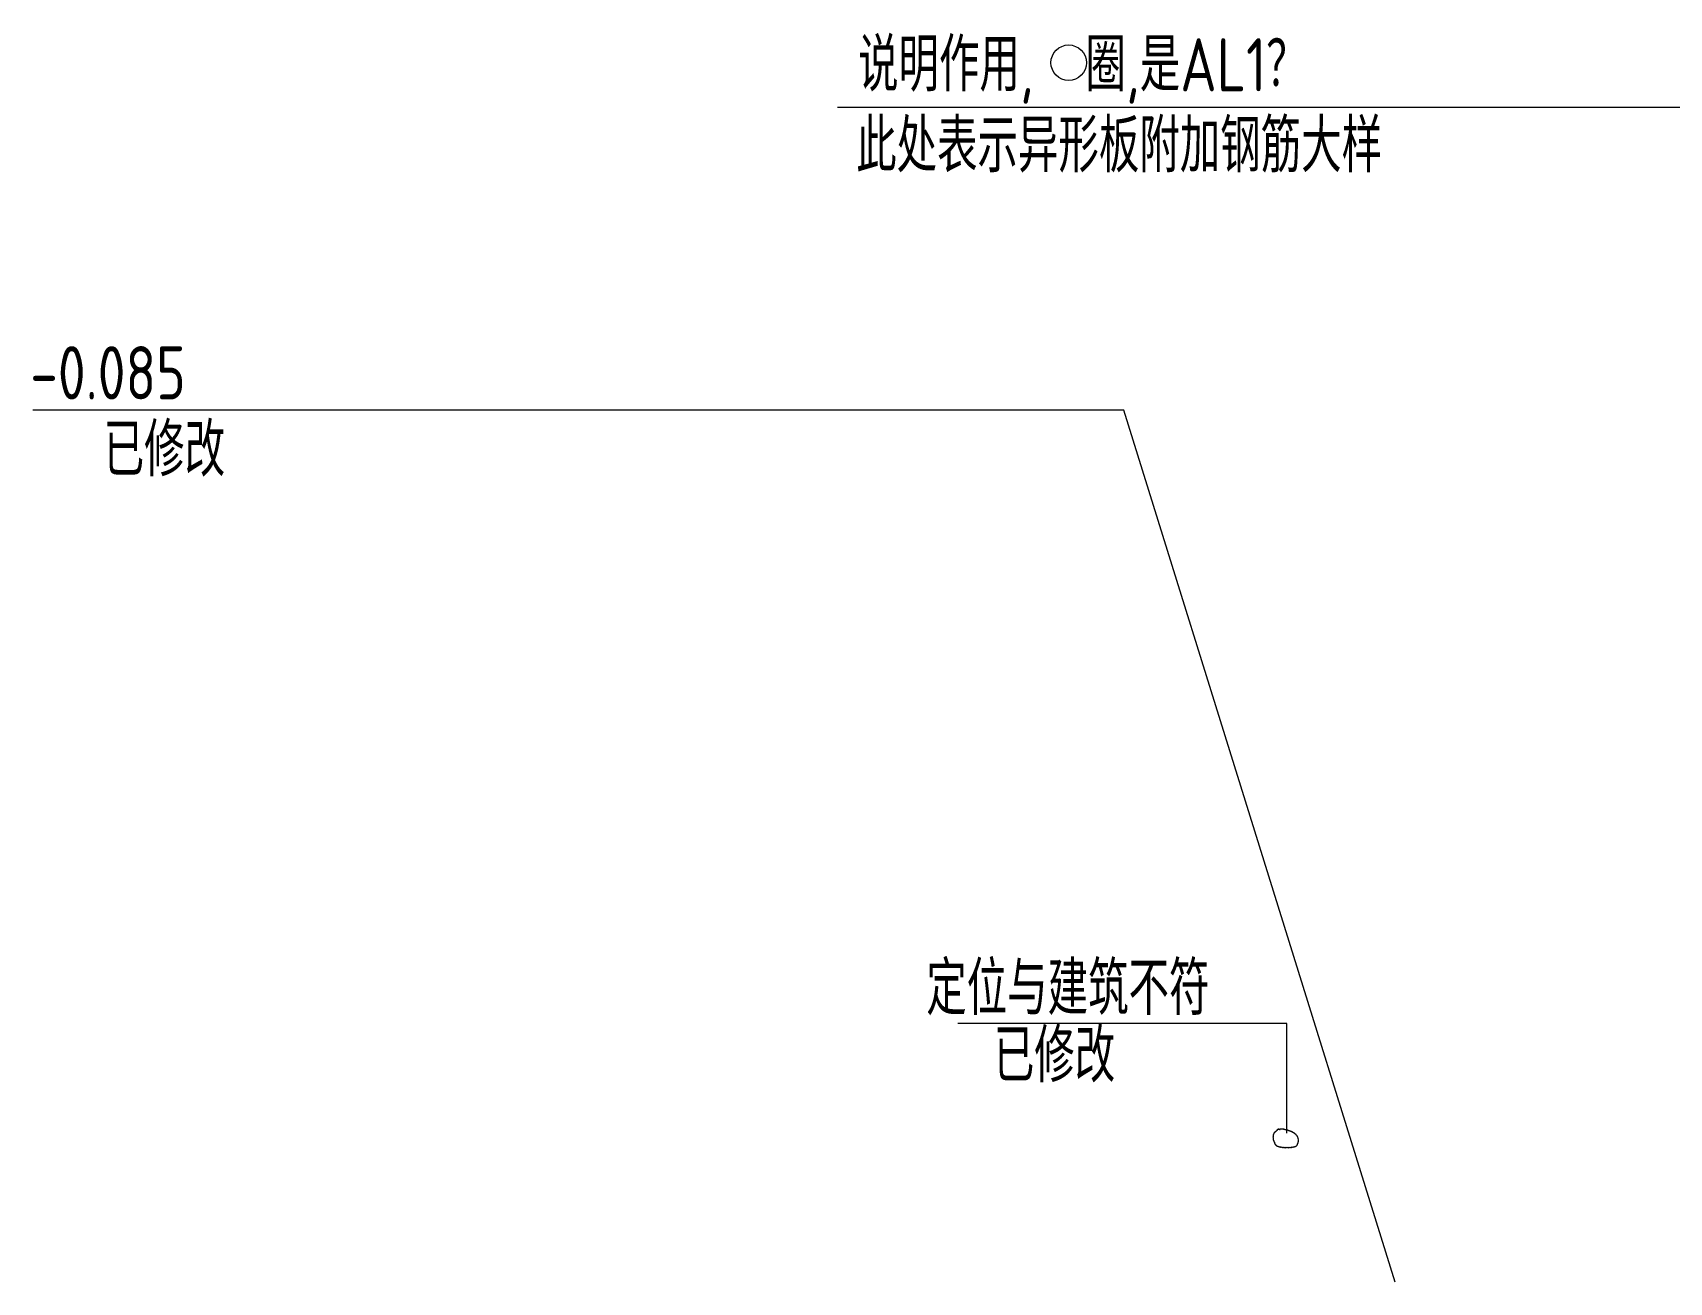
# Model space of a CAD drawing. Extents: x -1058961 to 23600, y -449123 to 2751847.
# Drawn here: x -490387 to -244457, y 2563961 to 2751847 of the extents above; entities that cross this region are included whole.
import ezdxf

# ---------------------------------------------------------------- set-up
doc = ezdxf.new("R2010")
doc.units = 0
doc.header["$LTSCALE"] = 1000
doc.layers.add('S-S说明文字', color=7, linetype='CONTINUOUS')
doc.layers.add('签名', color=7, linetype='CONTINUOUS', lineweight=18)
doc.styles.add('TSSD_REIN', font='tssdeng.shx', dxfattribs={"width": 0.7, "height": 300, "bigfont": 'tssdchn.shx'})

msp = doc.modelspace()

# ---------------------------------------------------------------- linework, layer by layer
at = {"layer": '签名', "color": 1}
for p, q in [((-235267.25, 2740598.36), (-369430.73, 2740598.36)), ((-301935.52, 2602895.21), (-351355.35, 2602895.21)), ((-301935.52, 2586403.34), (-301935.52, 2602895.21))]:
    msp.add_line(p, q, dxfattribs=at)
msp.add_lwpolyline([(-285639.57, 2563961.36), (-326419.29, 2695085.27), (-490386.71, 2695085.27)], dxfattribs=at)
msp.add_lwpolyline([(-302950.37, 2586901.34, 0.52056705), (-302964.49, 2586901.34, 0.52056705), (-302964.49, 2586901.34, 0.52056705), (-303529.35, 2586647.4, 0.52056705), (-303529.35, 2586647.4, 0.52056705), (-303684.69, 2586548.64, 0.52056705), (-303684.69, 2586548.64, 0.52056705), (-303783.54, 2586449.89, 0.52056705), (-303783.54, 2586449.89, 0.52056705), (-303868.27, 2586308.81, 0.52056705), (-303868.27, 2586308.81, 0.52056705), (-303910.64, 2586224.16, 0.52056705), (-303910.64, 2586224.16, 0.52056705), (-303953, 2586111.3, 0.52056705), (-303953, 2586111.3, 0.52056705), (-303967.12, 2586026.65, 0.52056705), (-303967.12, 2586026.65, 0.52056705), (-303981.24, 2585913.79, 0.52056705), (-303981.24, 2585913.79, 0.52056705), (-303981.24, 2585829.14, 0.52056705), (-303981.24, 2585829.14, 0.52056705), (-303981.24, 2585730.38, 0.52056705), (-303981.24, 2585730.38, 0.52056705), (-303981.24, 2585659.84, 0.52056705), (-303981.24, 2585659.84, 0.52056705), (-303967.12, 2585561.09, 0.52056705), (-303967.12, 2585561.09, 0.52056705), (-303953, 2585504.66, 0.52056705), (-303953, 2585504.66, 0.52056705), (-303924.76, 2585349.47, 0.52056705), (-303924.76, 2585349.47, 0.52056705), (-303910.64, 2585278.93, 0.52056705), (-303910.64, 2585278.93, 0.52056705), (-303882.39, 2585222.5, 0.52056705), (-303882.39, 2585222.5, 0.52056705), (-303868.27, 2585151.96, 0.52056705), (-303868.27, 2585151.96, 0.52056705), (-303840.03, 2585095.52, 0.52056705), (-303840.03, 2585095.52, 0.52056705), (-303797.66, 2585010.88, 0.52056705), (-303797.66, 2585010.88, 0.52056705), (-303769.42, 2584954.45, 0.52056705), (-303769.42, 2584954.45, 0.52056705), (-303755.3, 2584898.01, 0.52056705), (-303755.3, 2584898.01, 0.52056705), (-303755.3, 2584841.58, 0.52056705), (-303755.3, 2584841.58, 0.52056705), (-303727.05, 2584799.26, 0.52056705), (-303727.05, 2584799.26, 0.52056705), (-303712.93, 2584742.83, 0.52056705), (-303712.93, 2584742.83, 0.52056705), (-303670.57, 2584700.5, 0.52056705), (-303670.57, 2584700.5, 0.52056705), (-303642.33, 2584658.18, 0.52056705), (-303642.33, 2584658.18, 0.52056705), (-303599.96, 2584615.85, 0.52056705), (-303599.96, 2584615.85, 0.52056705), (-303557.6, 2584587.64, 0.52056705), (-303557.6, 2584587.64, 0.52056705), (-303529.35, 2584559.42, 0.52056705), (-303529.35, 2584559.42, 0.52056705), (-303501.11, 2584545.32, 0.52056705), (-303501.11, 2584545.32, 0.52056705), (-303486.99, 2584531.21, 0.52056705), (-303486.99, 2584531.21, 0.52056705), (-303444.62, 2584502.99, 0.52056705), (-303444.62, 2584502.99, 0.52056705), (-303388.14, 2584474.78, 0.52056705), (-303388.14, 2584474.78, 0.52056705), (-303331.65, 2584446.56, 0.52056705), (-303331.65, 2584446.56, 0.52056705), (-303261.04, 2584418.34, 0.52056705), (-303261.04, 2584418.34, 0.52056705), (-303176.32, 2584390.13, 0.52056705), (-303176.32, 2584390.13, 0.52056705), (-303105.71, 2584376.02, 0.52056705), (-303105.71, 2584376.02, 0.52056705), (-303006.86, 2584347.8, 0.52056705), (-303006.86, 2584347.8, 0.52056705), (-302893.89, 2584319.59, 0.52056705), (-302893.89, 2584319.59, 0.52056705), (-302780.91, 2584305.48, 0.52056705), (-302780.91, 2584305.48, 0.52056705), (-302639.7, 2584291.37, 0.52056705), (-302639.7, 2584291.37, 0.52056705), (-302441.99, 2584263.16, 0.52056705), (-302441.99, 2584263.16, 0.52056705), (-302258.42, 2584263.16, 0.52056705), (-302258.42, 2584263.16, 0.52056705), (-302018.35, 2584263.16, 0.52056705), (-302018.35, 2584263.16, 0.52056705), (-301863.01, 2584263.16, 0.52056705), (-301863.01, 2584263.16, 0.52056705), (-301580.58, 2584263.16, 0.52056705), (-301580.58, 2584263.16, 0.52056705), (-301326.39, 2584277.26, 0.52056705), (-301326.39, 2584277.26, 0.52056705), (-301114.57, 2584305.48, 0.52056705), (-301114.57, 2584305.48, 0.52056705), (-300916.87, 2584333.7, 0.52056705), (-300916.87, 2584333.7, 0.52056705), (-300719.16, 2584390.13, 0.52056705), (-300719.16, 2584390.13, 0.52056705), (-300592.07, 2584432.45, 0.52056705), (-300592.07, 2584432.45, 0.52056705), (-300493.22, 2584488.88, 0.52056705), (-300493.22, 2584488.88, 0.52056705), (-300436.73, 2584531.21, 0.52056705), (-300436.73, 2584531.21, 0.52056705), (-300394.37, 2584573.53, 0.52056705), (-300394.37, 2584573.53, 0.52056705), (-300366.12, 2584629.96, 0.52056705), (-300366.12, 2584629.96, 0.52056705), (-300352.01, 2584672.29, 0.52056705), (-300352.01, 2584672.29, 0.52056705), (-300337.88, 2584714.61, 0.52056705), (-300337.88, 2584714.61, 0.52056705), (-300323.76, 2584756.93, 0.52056705), (-300323.76, 2584756.93, 0.52056705), (-300295.52, 2584813.37, 0.52056705), (-300295.52, 2584813.37, 0.52056705), (-300281.4, 2584855.69, 0.52056705), (-300281.4, 2584855.69, 0.52056705), (-300239.03, 2584926.23, 0.52056705), (-300239.03, 2584926.23, 0.52056705), (-300239.03, 2584982.66, 0.52056705), (-300239.03, 2584982.66, 0.52056705), (-300224.91, 2585039.09, 0.52056705), (-300224.91, 2585039.09, 0.52056705), (-300210.79, 2585095.52, 0.52056705), (-300210.79, 2585095.52, 0.52056705), (-300210.79, 2585180.17, 0.52056705), (-300210.79, 2585180.17, 0.52056705), (-300210.79, 2585250.71, 0.52056705), (-300210.79, 2585250.71, 0.52056705), (-300210.79, 2585349.47, 0.52056705), (-300210.79, 2585349.47, 0.52056705), (-300210.79, 2585420.01, 0.52056705), (-300210.79, 2585420.01, 0.52056705), (-300224.91, 2585532.87, 0.52056705), (-300224.91, 2585532.87, 0.52056705), (-300253.15, 2585631.63, 0.52056705), (-300253.15, 2585631.63, 0.52056705), (-300295.52, 2585744.49, 0.52056705), (-300295.52, 2585744.49, 0.52056705), (-300323.76, 2585829.14, 0.52056705), (-300323.76, 2585829.14, 0.52056705), (-300380.25, 2585927.89, 0.52056705), (-300380.25, 2585927.89, 0.52056705), (-300464.98, 2586040.76, 0.52056705), (-300464.98, 2586040.76, 0.52056705), (-300535.59, 2586125.4, 0.52056705), (-300535.59, 2586125.4, 0.52056705), (-300648.56, 2586224.16, 0.52056705), (-300648.56, 2586224.16, 0.52056705), (-300733.29, 2586294.7, 0.52056705), (-300733.29, 2586294.7, 0.52056705), (-300860.38, 2586379.35, 0.52056705), (-300860.38, 2586379.35, 0.52056705), (-300959.23, 2586435.78, 0.52056705), (-300959.23, 2586435.78, 0.52056705), (-301072.2, 2586506.32, 0.52056705), (-301072.2, 2586506.32, 0.52056705), (-301255.78, 2586605.07, 0.52056705), (-301255.78, 2586605.07, 0.52056705), (-301368.76, 2586633.29, 0.52056705), (-301368.76, 2586633.29, 0.52056705), (-301509.97, 2586675.61, 0.52056705), (-301509.97, 2586675.61, 0.52056705), (-301651.19, 2586746.15, 0.52056705), (-301651.19, 2586746.15, 0.52056705), (-301750.04, 2586774.37, 0.52056705), (-301750.04, 2586774.37, 0.52056705), (-301834.77, 2586802.58, 0.52056705), (-301834.77, 2586802.58, 0.52056705), (-301933.62, 2586816.69, 0.52056705), (-301933.62, 2586816.69, 0.52056705), (-302018.35, 2586844.91, 0.52056705), (-302018.35, 2586844.91, 0.52056705), (-302117.2, 2586873.12, 0.52056705), (-302117.2, 2586873.12, 0.52056705), (-302187.81, 2586887.23, 0.52056705), (-302187.81, 2586887.23, 0.52056705), (-302258.42, 2586915.45, 0.52056705), (-302258.42, 2586915.45, 0.52056705), (-302357.27, 2586943.66, 0.52056705), (-302357.27, 2586943.66, 0.52056705), (-302441.99, 2586957.77, 0.52056705), (-302441.99, 2586957.77, 0.52056705), (-302512.6, 2586971.88, 0.52056705), (-302512.6, 2586971.88, 0.52056705), (-302597.33, 2586985.99, 0.52056705), (-302597.33, 2586985.99, 0.52056705), (-302653.82, 2586985.99, 0.52056705), (-302653.82, 2586985.99, 0.52056705), (-302710.3, 2586985.99, 0.52056705), (-302710.3, 2586985.99, 0.52056705), (-302766.79, 2587000.1, 0.52056705), (-302766.79, 2587000.1, 0.52056705), (-302809.15, 2587000.1, 0.52056705), (-302809.15, 2587000.1, 0.52056705), (-302865.64, 2587000.1, 0.52056705), (-302865.64, 2587000.1, 0.52056705), (-302908, 2587000.1, 0.52056705), (-302908, 2587000.1, 0.52056705), (-302950.37, 2587000.1, 0.52056705), (-302950.37, 2587000.1, 0.52056705), (-303006.86, 2587000.1, 0.52056705), (-303006.86, 2587000.1, 0.52056705), (-303049.22, 2587000.1, 0.52056705), (-303049.22, 2587000.1, 0.52056705), (-303105.71, 2587000.1, 0.52056705), (-303105.71, 2587000.1, 0.52056705), (-303148.07, 2587000.1, 0.52056705), (-303148.07, 2587000.1, 0.52056705), (-303176.32, 2586985.99, 0.52056705), (-303176.32, 2586985.99, 0.52056705), (-303190.43, 2586985.99, 0.52056705), (-303190.43, 2586985.99, 0.52056705), (-303204.56, 2586985.99, 0.52056705), (-303204.56, 2586985.99, 0.52056705), (-303218.68, 2586971.88, 0.52056705), (-303218.68, 2586971.88, 0.52056705), (-303261.04, 2586929.56, 0.52056705), (-303261.04, 2586929.56, 0.52056705), (-303289.29, 2586901.34, 0.52056705), (-303289.29, 2586901.34, 0.52056705), (-303303.41, 2586873.12, 0.52056705), (-303303.41, 2586873.12)], format="xyb", dxfattribs=at)
msp.add_circle((-334706.14, 2747337.34), 2669.22, dxfattribs=at)

# ---------------------------------------------------------------- texts
at = {"layer": 'S-S说明文字', "color": 7, "style": 'TSSD_REIN', "width": 0.8}
for s, p in [('说明作用,  圈,是AL1？', (-366360.82, 2743024.46, 0)), ('-0.085', (-490766.49, 2696708.58, 0)), ('定位与建筑不符', (-356112.4, 2604146.32, 0))]:
    msp.add_text(s, height=8000, dxfattribs=at).set_placement(p)
at = {"layer": 'S-S说明文字', "color": 6, "style": 'TSSD_REIN', "width": 0.8}
for s, p in [('此处表示异形板附加钢筋大样', (-366651.64, 2730854.83, 0)), ('已修改', (-479716.82, 2685133.46, 0)), ('已修改', (-345956.56, 2594037.05, 0))]:
    msp.add_text(s, height=8000, dxfattribs=at).set_placement(p)

doc.saveas('drawing.dxf')
